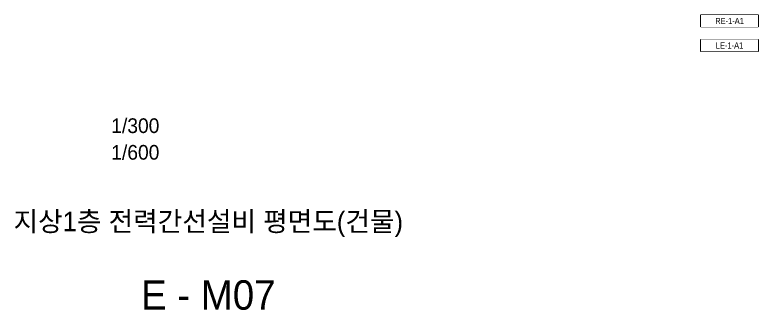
# Model space of a CAD drawing. Header units: millimetres. Extents: x -149088 to 500787, y -530175 to 1035835.
# Drawn here: x 221395 to 266950, y -322636 to -304570 of the extents above; entities that cross this region are included whole.
import ezdxf
from ezdxf.enums import TextEntityAlignment as Align
from ezdxf.xclip import XClip

# ---------------------------------------------------------------- set-up
doc = ezdxf.new("R2010")
doc.units = ezdxf.units.MM
doc.header["$LTSCALE"] = 150
doc.header["$XCLIPFRAME"] = 0
for name, color, linetype in [('------01 Distribution Panel', 3, 'Continuous'), ('-----41 Drawing Title', 2, 'Continuous'), ('-----42 Drawing Number', 2, 'Continuous'), ('-----43 Drawing Scale', 3, 'Continuous')]:
    doc.layers.add(name, color=color, linetype=linetype)
doc.styles.add('ELEC', font='')
doc.styles.get('ELEC').set_extended_font_data('Dotum')

# ---------------------------------------------------------------- blocks, each defined once
blk = doc.blocks.new('SSH-20260429.172412')
at = {"layer": '------01 Distribution Panel', "color": 1}
for points in [[(74280, 82710), (74280, 81970), (70777, 81970), (70777, 82710)], [(74280, 81210), (74280, 80470), (70777, 80470), (70777, 81210)]]:
    blk.add_lwpolyline(points, close=True, dxfattribs=at)
at = {"color": 1}
for points in [[(70777, 82710), (74280, 82710), (74280, 81970), (70777, 81970)], [(70777, 81210), (74280, 81210), (74280, 80470), (70777, 80470)]]:
    blk.add_wipeout(points, dxfattribs=at).dxf.layer = '------01 Distribution Panel'
at = {"layer": '------01 Distribution Panel', "color": 1}
for points in [[(74280, 82710), (74280, 81970), (70777, 81970), (70777, 82710)], [(74280, 81210), (74280, 80470), (70777, 80470), (70777, 81210)]]:
    blk.add_lwpolyline(points, close=True, dxfattribs=at)
at = {"color": 1}
for points in [[(70777, 82710), (74280, 82710), (74280, 81970), (70777, 81970)], [(70777, 81210), (74280, 81210), (74280, 80470), (70777, 80470)]]:
    blk.add_wipeout(points, dxfattribs=at).dxf.layer = '------01 Distribution Panel'
at = {"layer": '------01 Distribution Panel', "style": 'ELEC', "width": 0.8}
for s, p in [('RE-1-A1', (72528, 82340)), ('LE-1-A1', (72528, 80840))]:
    blk.add_text(s, height=375, dxfattribs=at).set_placement(p, align=Align.MIDDLE)

msp = doc.modelspace()

# ---------------------------------------------------------------- block references
ref = msp.add_blockref('SSH-20260429.172412', (192670, -387280))
XClip(ref).set_block_clipping_path([(64279.7542057556, 38429.9941674445), (169279.7542057556, 112429.9941674445)])

# ---------------------------------------------------------------- texts
at = {"layer": '-----41 Drawing Title', "style": 'ELEC'}
msp.add_text('지상1층 전력간선설비 평면도(건물)', height=1200, dxfattribs=at).set_placement((233250, -317210), align=Align.MIDDLE_CENTER)
at = {"layer": '-----42 Drawing Number', "style": 'ELEC'}
msp.add_text('E - M07', height=1800, dxfattribs=at).set_placement((233250, -321710), align=Align.MIDDLE_CENTER)
at = {"layer": '-----43 Drawing Scale', "style": 'ELEC'}
for s, p in [('1/300', (228779, -311350)), ('1/600', (228779, -312980))]:
    msp.add_text(s, height=900, dxfattribs=at).set_placement(p, align=Align.MIDDLE_CENTER)

doc.saveas('drawing.dxf')
